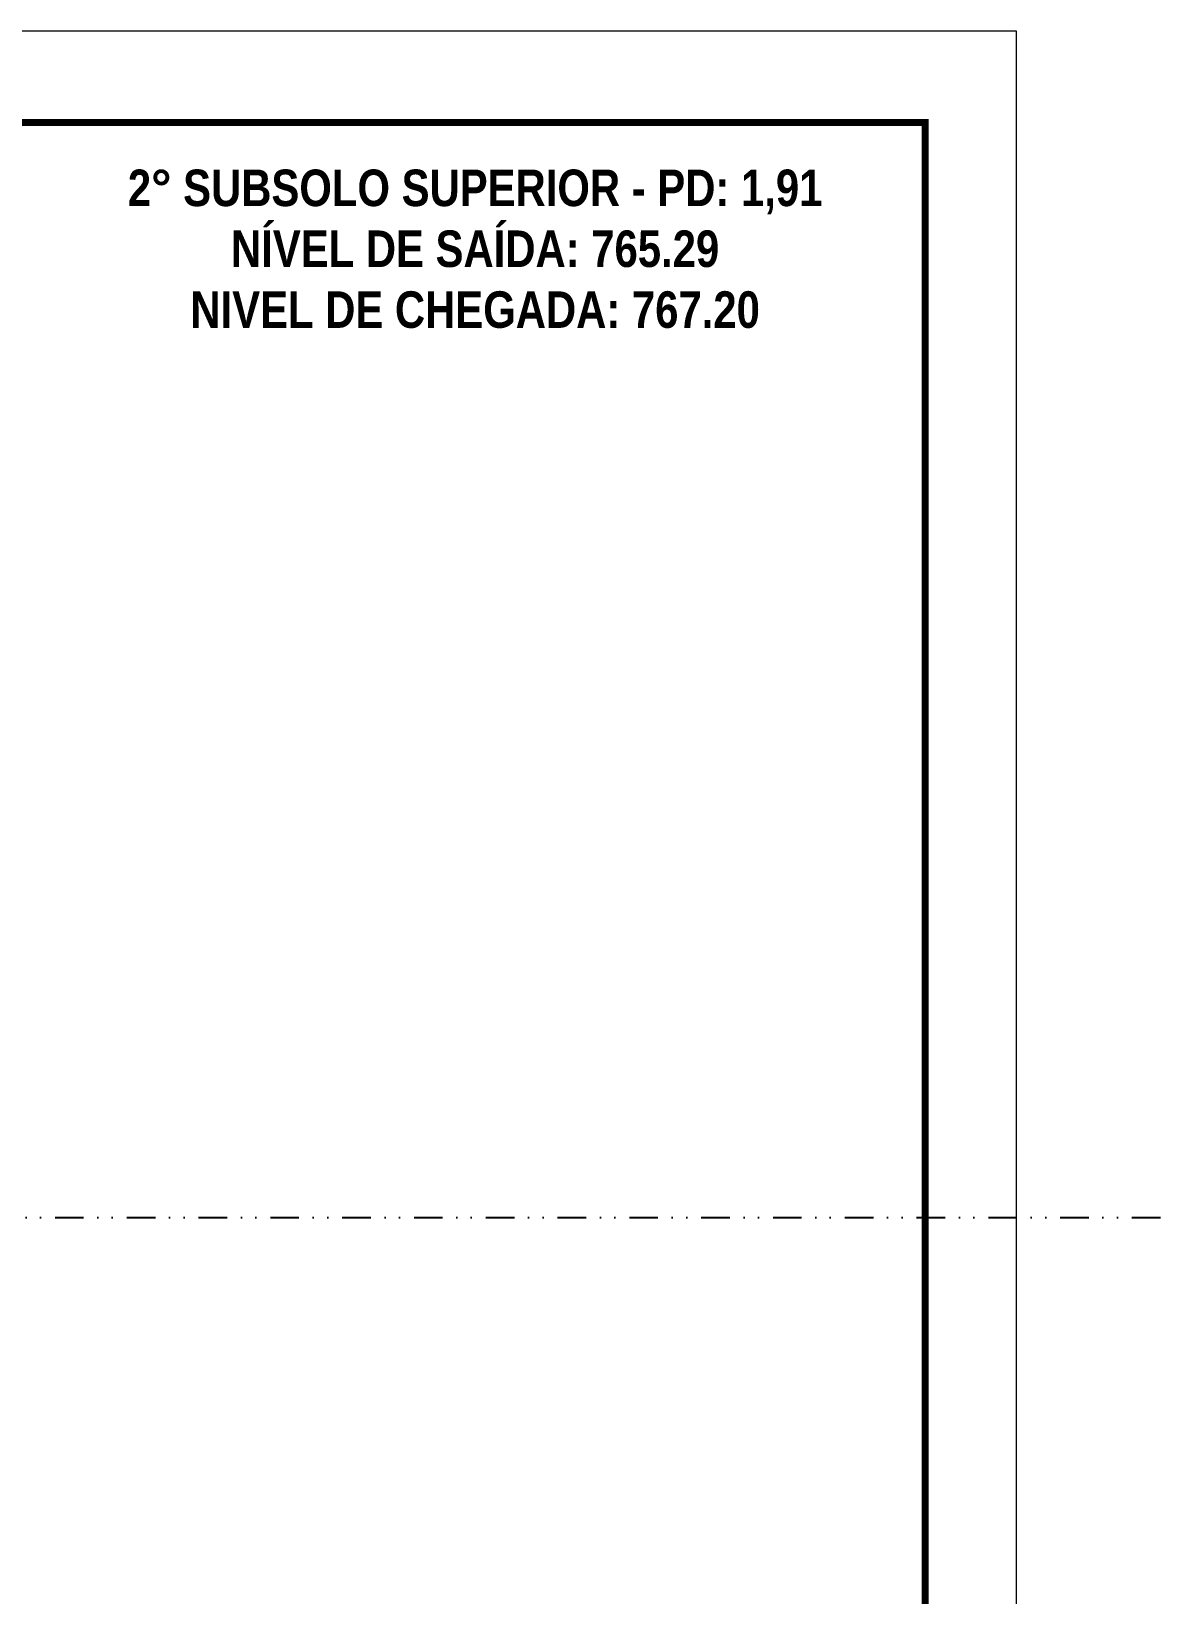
# Model space of a CAD drawing. Extents: x 13741 to 27878, y -21631 to 6985.
# Drawn here: x 18637 to 19129, y -4038 to -3352 of the extents above; entities that cross this region are included whole.
import ezdxf

# ---------------------------------------------------------------- set-up
doc = ezdxf.new("R2010")
doc.units = 0
doc.linetypes.add('DASHED', pattern=[0.75, 0.5, -0.25])
doc.linetypes.add('DIVIDE2', pattern=[0.625, 0.25, -0.125, 0, -0.125, 0, -0.125])
doc.layers.add('Folhas', color=255, linetype='Continuous', lineweight=9)
doc.layers.add('SARRAFO DE PRESSAO', color=251, linetype='DASHED', lineweight=9)
doc.layers.add('NOMENCLATURA', color=7, linetype='Continuous')
doc.layers.add('Nível', color=160, linetype='Continuous')
doc.styles.add('ROMANC', font='techb___.ttf', dxfattribs={"height": 2.5})

# ---------------------------------------------------------------- blocks, each defined once
blk = doc.blocks.new('9999999999')
at = {"layer": 'Folhas'}
blk.add_lwpolyline([(98138.98, 34190.21), (99623.98, 34190.21), (99623.98, 35240.21), (98138.98, 35240.21)], close=True, dxfattribs=at)
at = {"layer": 'Folhas', "color": 30, "const_width": 3}
blk.add_lwpolyline([(98213.98, 34230.21), (99583.98, 34230.21), (99583.98, 35200.21), (98213.98, 35200.21)], close=True, dxfattribs=at)

msp = doc.modelspace()

# ---------------------------------------------------------------- linework, layer by layer
at = {"layer": 'Nível', "color": 4, "linetype": 'DIVIDE2', "ltscale": 50}
msp.add_line((13741.09, -3872.17), (21531.15, -3872.17), dxfattribs=at)

# ---------------------------------------------------------------- block references
at = {"layer": 'SARRAFO DE PRESSAO', "color": 6, "linetype": 'ByBlock'}
msp.add_blockref('9999999999', (-80555.51, -38592.65), dxfattribs=at)

# ---------------------------------------------------------------- texts
at = {"layer": 'NOMENCLATURA', "color": 2, "insert": (18831.31, -3386.39), "char_height": 16, "attachment_point": 2, "style": 'ROMANC'}
msp.add_mtext_dynamic_manual_height_columns('\\P2° SUBSOLO SUPERIOR - PD: 1,91\\PNÍVEL DE SAÍDA: 765.29\\PNIVEL DE CHEGADA: 767.20', width=432.3511, gutter_width=1, heights=[0], dxfattribs=at)

doc.saveas('drawing.dxf')
